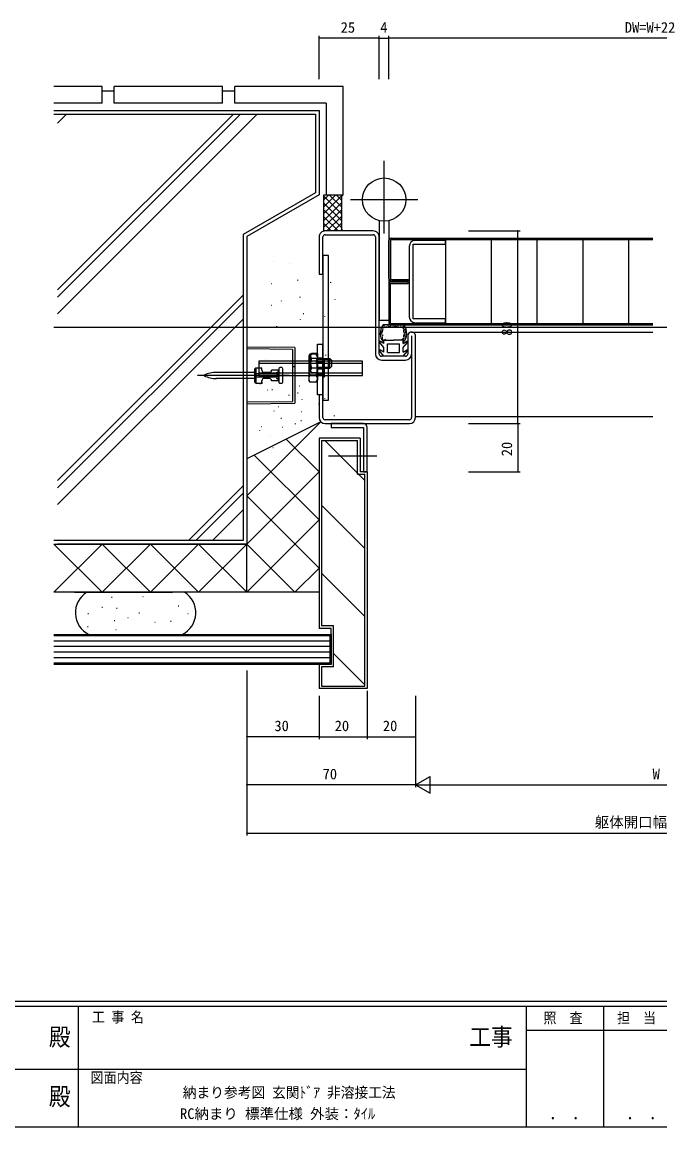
# Model space of a CAD drawing. Units: millimetres, scale not verified. Extents: x -1466 to 567, y -403 to 403.
# Drawn here: x -35.9 to 228.7, y -403 to 55.7 of the extents above; entities that cross this region are included whole.
import ezdxf
from ezdxf.enums import TextEntityAlignment as Align

# ---------------------------------------------------------------- set-up
doc = ezdxf.new("R2010")
doc.units = ezdxf.units.MM
doc.header["$LTSCALE"] = 2
for name, color, linetype in [('0-1_USER1', 3, 'Continuous'), ('0-2_YKK_11', 7, 'Continuous'), ('0-3_YKK_12', 2, 'Continuous'), ('0-4_YKK_13', 4, 'Continuous'), ('0-5_YKK_D', 6, 'Continuous'), ('0-6_YKK_ZWAK', 7, 'Continuous'), ('0-7_YSS_K', 3, 'Continuous')]:
    doc.layers.add(name, color=color, linetype=linetype)
doc.styles.add('ＭＳ ゴシック', font='')
doc.styles.get('ＭＳ ゴシック').set_extended_font_data('MS Gothic')

msp = doc.modelspace()

# ---------------------------------------------------------------- linework, layer by layer
at = {"layer": '0-2_YKK_11'}
for p, q in [((109.8, -31), (89.8, -31)), ((89.8, -32.6), (109.8, -32.6)), ((110.7, -33.5), (110.7, -82.1)), ((112.3, -82.1), (112.3, -33.5)), ((124.7, -37.4), (124.7, -66.6)), ((124.1, -74.6), (124.1, -82.1)), ((125.7, -74.6), (125.7, -108.5)), ((127.3, -108.5), (127.3, -74.6)), ((123.2, -83), (113.2, -83)), ((113.2, -84.6), (123.2, -84.6)), ((124.8, -109.4), (89.8, -109.4)), ((89.8, -111), (124.8, -111))]:
    msp.add_line(p, q, dxfattribs=at)
for points in [[(87.3, -33.5), (87.3, -49), (88.9, -49), (88.9, -33.5)], [(126.3, -67.5), (126.3, -36.5), (139.7, -36.5), (139.7, -34.9), (127.2, -34.9)], [(127.2, -69.1), (139.7, -69.1), (139.7, -67.5), (126.3, -67.5)], [(88.9, -108.5), (88.9, -99), (87.3, -99), (87.3, -108.5)], [(105.7, -111), (92.3, -111), (92.3, -112.6), (105.7, -112.6)], [(105.7, -112.6), (105.7, -131), (107.3, -131), (107.3, -112.6)]]:
    msp.add_lwpolyline(points, dxfattribs=at)
for centre, radius, start, end in [((89.8, -33.5), 2.5, 89.99998, 180.00002), ((109.8, -33.5), 2.5, 0, 90.00033), ((89.8, -33.5), 0.9, 89.99998, 180.00002), ((109.8, -33.5), 0.9, 0, 89.99998), ((127.2, -37.4), 2.5, 90.00001, 179.99999), ((127.2, -66.6), 2.5, 180.00001, 269.99999), ((125.7, -74.6), 1.6, 0, 180.00054), ((113.2, -82.1), 2.5, 180.00002, 270), ((113.2, -82.1), 0.9, 180.00002, 270), ((123.2, -82.1), 0.9, 270, 359.99901), ((123.2, -82.1), 2.5, 270, 0), ((89.8, -108.5), 2.5, 180.00002, 270), ((89.8, -108.5), 0.9, 180.00002, 270), ((124.8, -108.5), 0.9, 270, 0), ((124.8, -108.5), 2.5, 270, 0), ((105.7, -112.6), 1.6, 0, 90)]:
    msp.add_arc(centre, radius, start, end, dxfattribs=at)
at = {"layer": '0-3_YKK_12'}
for p, q in [((116.3, -34), (117.3, -34)), ((-22.7, -71), (477.3, -71)), ((125.7, -73), (225.8, -73)), ((127.3, -108), (225.8, -108))]:
    msp.add_line(p, q, dxfattribs=at)
at = {"layer": '0-4_YKK_13'}
for p, q in [((114.3, -32), (114.3, -1.863)), ((100.3, -18), (128.3, -18)), ((112.3, -26.775), (112.3, -68)), ((116.3, -26.775), (116.3, -68)), ((116.3, -50.8), (116.3, -35)), ((116.9, -34.6), (225.8, -34.6)), ((117.3, -34), (225.8, -34)), ((139.7, -34.6), (139.7, -69.4)), ((158.7, -34.6), (158.7, -69.4)), ((177.7, -34.6), (177.7, -69.4)), ((196.7, -34.6), (196.7, -69.4)), ((215.7, -34.6), (215.7, -69.4)), ((116.3, -53.2), (116.3, -69)), ((112.3, -68), (115.3, -68)), ((113.3, -68), (116.3, -68)), ((113.12, -72.992), (113.32, -72.992)), ((113.251, -72.598), (113.451, -72.598)), ((113.323, -73.183), (113.523, -73.183)), ((113.418, -72.002), (113.618, -72.002)), ((113.526, -72.73), (113.726, -72.73)), ((113.633, -71.525), (113.833, -71.525)), ((113.657, -72.229), (113.857, -72.229)), ((113.693, -71.99), (113.893, -71.99)), ((122.443, -70), (113.957, -70)), ((113.967, -70.785), (114.167, -70.785)), ((114.158, -71.084), (114.358, -71.084)), ((114.218, -70.153), (114.418, -70.153)), ((114.313, -70.702), (114.513, -70.702)), ((114.681, -71), (121.719, -71)), ((114.993, -70.498), (115.193, -70.498)), ((115.279, -70.784), (115.479, -70.784)), ((115.726, -70.301), (115.926, -70.301)), ((115.994, -70.569), (116.194, -70.569)), ((116.441, -70.587), (116.641, -70.587)), ((116.798, -70.355), (116.998, -70.355)), ((116.9, -69.4), (225.8, -69.4)), ((117.066, -70.498), (117.266, -70.498)), ((117.3, -70), (225.8, -70)), ((117.728, -70.73), (117.928, -70.73)), ((118.067, -70.319), (118.267, -70.319)), ((118.514, -70.73), (118.714, -70.73)), ((118.8, -70.391), (119, -70.391)), ((119.193, -70.677), (119.393, -70.677)), ((119.622, -70.534), (119.822, -70.534)), ((120.212, -70.48), (120.412, -70.48)), ((120.283, -70.873), (120.483, -70.873)), ((121.123, -70.409), (121.323, -70.409)), ((121.804, -70.034), (122.004, -70.034)), ((121.928, -70.694), (122.128, -70.694)), ((121.995, -71.143), (122.195, -71.143)), ((122.114, -70.797), (122.314, -70.797)), ((122.234, -70.296), (122.434, -70.296)), ((122.401, -71.382), (122.601, -71.382)), ((122.532, -70.905), (122.732, -70.905)), ((122.592, -72.3), (122.792, -72.3)), ((122.806, -71.919), (123.006, -71.919)), ((123.009, -72.634), (123.209, -72.634)), ((123.033, -73.052), (123.233, -73.052)), ((123.331, -73.195), (123.531, -73.195)), ((114.2, -79.4), (112.456, -77.321)), ((114.2, -77.781), (112.852, -76.879)), ((112.917, -74.388), (113.117, -74.388)), ((113.108, -73.756), (113.308, -73.756)), ((113.287, -73.779), (113.487, -73.779)), ((113.449, -74.803), (113.649, -74.803)), ((113.454, -74.471), (113.654, -74.471)), ((113.496, -75.225), (113.696, -75.225)), ((113.554, -75.613), (113.754, -75.613)), ((113.681, -74.304), (113.881, -74.304)), ((113.883, -76.234), (114.083, -76.234)), ((114.2, -76.3), (118.2, -76.3)), ((114.2, -77.781), (114.2, -76.3)), ((115.7, -77.8), (120.7, -77.8)), ((115.7, -81.5), (115.7, -77.8)), ((122.2, -76.3), (118.2, -76.3)), ((122.129, -75.964), (122.329, -75.964)), ((122.2, -77.781), (122.2, -76.3)), ((122.2, -77.781), (123.548, -76.879)), ((122.2, -79.4), (123.944, -77.321)), ((122.422, -75.636), (122.622, -75.636)), ((122.481, -76.34), (122.681, -76.34)), ((122.759, -74.376), (122.959, -74.376)), ((122.903, -75.46), (123.103, -75.46)), ((122.962, -74.897), (123.162, -74.897)), ((123.164, -73.875), (123.364, -73.875)), ((123.319, -74.483), (123.519, -74.483)), ((123.367, -73.732), (123.567, -73.732)), ((77.3, -79.386), (57.3, -79.211)), ((57.3, -79.211), (57.3, -102.746)), ((76.3, -80.177), (57.3, -80.011)), ((76.3, -80.177), (76.3, -101.78)), ((77.3, -79.386), (77.3, -102.571)), ((83.8, -82.424), (84.113, -81.882)), ((83.8, -89.424), (83.8, -82.424)), ((86.6, -81.882), (84.113, -81.882)), ((86.153, -82.206), (86.6, -82.98)), ((86.6, -78), (88.9, -78)), ((88.9, -99), (88.9, -78)), ((114.2, -83), (112.456, -80.921)), ((114.2, -81.381), (112.852, -80.479)), ((114.2, -81.381), (114.2, -79.4)), ((122.2, -81.381), (122.2, -79.4)), ((122.2, -81.381), (123.548, -80.479)), ((122.2, -83), (123.944, -80.921)), ((105.3, -86.086), (62.3, -86.086)), ((78.8, -85.924), (97.6, -85.924)), ((86.153, -85.093), (83.447, -85.093)), ((86.6, -83.903), (84.113, -83.903)), ((86.6, -82.98), (86.6, -92.98)), ((86.6, -83.75), (88.9, -83.75)), ((86.6, -84.304), (92.18, -84.304)), ((86.6, -84.964), (89.606, -84.964)), ((86.606, -85.464), (89.606, -85.464)), ((91.8, -87.924), (91.8, -83.924)), ((122.2, -83), (114.2, -83)), ((75.09, -91.011), (36.802, -91.011)), ((60.596, -89.711), (44.464, -89.711)), ((61.096, -87.811), (60.596, -88.311)), ((60.596, -93.711), (60.596, -88.311)), ((61.096, -87.811), (63.596, -87.811)), ((61.096, -87.811), (61.096, -94.211)), ((70.596, -90.261), (61.096, -90.261)), ((62.3, -89.914), (105.3, -89.914)), ((63.596, -88.811), (63.596, -87.811)), ((67.032, -89.711), (64.16, -89.711)), ((66.596, -89.811), (64.596, -89.811)), ((70.596, -88.761), (67.596, -88.761)), ((69.596, -89.711), (70.596, -89.711)), ((69.846, -90.261), (69.846, -91.761)), ((70.596, -88.261), (70.596, -93.761)), ((70.596, -93.261), (70.596, -88.761)), ((71.796, -87.761), (71.096, -87.761)), ((72.296, -93.761), (72.296, -88.261)), ((76.303, -87.311), (77.3, -87.311)), ((86.153, -90.867), (83.447, -90.867)), ((83.8, -89.424), (84.113, -89.965)), ((86.6, -87.944), (84.113, -87.944)), ((86.6, -87.544), (92.18, -87.544)), ((86.6, -88.25), (88.9, -88.25)), ((86.606, -90.464), (89.606, -90.464)), ((89.606, -90.964), (86.606, -90.964)), ((88.906, -91.564), (89.606, -91.564)), ((60.596, -92.311), (44.464, -92.311)), ((61.096, -94.211), (60.596, -93.711)), ((70.596, -91.761), (61.096, -91.761)), ((67.032, -92.311), (64.16, -92.311)), ((66.596, -92.211), (64.596, -92.211)), ((67.596, -93.211), (67.596, -93.261)), ((70.596, -93.261), (67.596, -93.261)), ((69.596, -92.311), (70.596, -92.311)), ((71.096, -94.261), (71.796, -94.261)), ((86.153, -93.753), (86.6, -92.98)), ((57.3, -101.946), (76.3, -101.78)), ((57.3, -102.746), (77.3, -102.571)), ((111.209, -124.5), (91.175, -124.5))]:
    msp.add_line(p, q, dxfattribs=at)
for points in [[(116.9, -34.6), (116.9, -51.2), (124.3, -51.2)], [(116.9, -69.4), (116.9, -52.8), (124.3, -52.8)], [(124.3, -51.2), (124.3, -51.8), (117.3, -51.8)], [(124.3, -52.8), (124.3, -52.2), (117.3, -52.2)], [(121.775, -75.889), (122.169, -75.698), (122.46, -75.47), (122.547, -75.172), (122.461, -74.806), (122.404, -74.421), (122.555, -74.068), (122.802, -73.75), (122.894, -73.45), (122.476, -72.821), (122.418, -72.446), (122.523, -72.052), (122.548, -71.716), (122.312, -71.488), (121.958, -71.287), (121.719, -71)], [(115.7, -81.5), (120.7, -81.5), (120.7, -77.8)], [(86.153, -82.206), (83.447, -82.206), (83, -82.98), (83, -92.98)], [(86.6, -81.882), (86.6, -89.965), (84.113, -89.965)], [(88.9, -99), (86.6, -99), (86.6, -78)], [(86.6, -83.924), (91.8, -83.924), (92.6, -84.724)], [(86.6, -87.924), (91.8, -87.924), (92.6, -87.124), (92.6, -84.724)], [(89.606, -91.564), (89.606, -84.364), (88.906, -84.364)], [(61.096, -94.211), (63.596, -94.211), (63.596, -93.211)], [(86.153, -93.753), (83.447, -93.753), (83, -92.98)]]:
    msp.add_lwpolyline(points, dxfattribs=at)
for points in [[(88.9, -41.25), (88.9, -101.25), (91.2, -101.25), (91.2, -41.25)], [(105.3, -85), (62.3, -85), (62.3, -91), (105.3, -91)]]:
    msp.add_lwpolyline(points, close=True, dxfattribs=at)
msp.add_circle((114.3, -18), 9, dxfattribs=at)
for centre, radius, start, end in [((117.3, -35), 1, 90, 180), ((117.3, -50.8), 1, 180, 270), ((117.3, -53.2), 1, 90, 180), ((118.2, -73.5), 5.5, 140.48036, 223.34175), ((117.3, -69), 1, 180, 270), ((118.2, -73.5), 5.5, 316.65824, 39.51963), ((112.686, -77.129), 0.3, 56.21114, 220.00244), ((118.2, -73.5), 4.3, 213.7499, 220.62928), ((118.2, -73.5), 4.3, 319.37051, 326.2499), ((123.714, -77.129), 0.3, 319.99756, 123.78886), ((85.556, -83.65), 2.556, 145.61575, 214.38425), ((85.589, -82.893), 1.789, 145.61575, 214.38425), ((84.044, -83.65), 2.556, 325.61575, 34.38425), ((112.686, -80.729), 0.3, 56.21114, 220.00244), ((123.714, -80.729), 0.3, 319.99756, 123.78886), ((92.553, -87.98), 9.553, 162.41205, 197.58795), ((90.487, -85.924), 6.687, 162.41205, 197.58795), ((77.047, -87.98), 9.553, 342.41205, 17.58795), ((39.698, -91.011), 0.1, 117.65841, 242.34164), ((44.575, -100.317), 10.607, 89.40046, 117.65841), ((44.575, -81.705), 10.607, 242.34164, 270.59959), ((64.596, -88.811), 1, 180.00002, 270.00002), ((66.596, -88.811), 1, 270.00002, 0.00002), ((69.596, -88.711), 1, 270.00002, 0.00002), ((71.096, -88.261), 0.5, 90.00002, 180.00002), ((71.796, -88.261), 0.5, 0.00002, 90.00002), ((85.556, -92.31), 2.556, 145.61575, 214.38425), ((85.589, -88.955), 1.789, 145.61575, 214.38425), ((84.044, -92.31), 2.556, 325.61575, 34.38425), ((64.596, -93.211), 1, 90.00002, 180.00002), ((66.596, -93.211), 1, 0.00002, 90.00002), ((69.596, -93.311), 1, 0.00002, 90.00002), ((71.096, -93.761), 0.5, 180.00002, 270.00002), ((71.796, -93.761), 0.5, 270.00002, 0.00002)]:
    msp.add_arc(centre, radius, start, end, dxfattribs=at)
at = {"layer": '0-5_YKK_D'}
for p, q in [((87.3, 31.998), (87.3, 49.998)), ((112.3, 48.998), (87.3, 48.998)), ((112.3, 31.998), (112.3, 49.998)), ((112.3, 31.998), (112.3, 49.998)), ((112.3, 48.998), (116.3, 48.998)), ((116.3, 46.998), (116.3, 49.998)), ((116.3, 31.998), (116.3, 49.998)), ((338.3, 48.998), (116.3, 48.998)), ((149.29, -31), (170.7, -31)), ((169.7, -31), (169.7, -111)), ((149.29, -111), (170.7, -111)), ((149.29, -111.001), (170.717, -111.002)), ((169.717, -111.002), (169.716, -131.003)), ((149.29, -131.002), (170.716, -131.003)), ((57.3, -213.5), (57.3, -282)), ((57.3, -224), (57.3, -262)), ((57.3, -224), (57.3, -242)), ((87.3, -224), (87.3, -242)), ((87.3, -224), (87.3, -242)), ((107.3, -222), (107.3, -242)), ((107.3, -222), (107.3, -242)), ((127.3, -224), (127.3, -262)), ((127.3, -224), (127.3, -262)), ((127.3, -224), (127.3, -242)), ((87.3, -241), (57.3, -241)), ((87.3, -241), (107.3, -241)), ((107.3, -241), (127.3, -241)), ((127.3, -261), (57.3, -261)), ((127.3, -261), (133.362, -257.5)), ((127.3, -261), (133.362, -264.5)), ((127.3, -261), (139.424, -261)), ((133.362, -264.5), (133.362, -257.5)), ((134.3, -261), (320.3, -261)), ((57.3, -281), (397.3, -281))]:
    msp.add_line(p, q, dxfattribs=at)
for centre, start, end in [((87.3, 48.998), 0.00003, 180.00003), ((87.3, 48.998), 180.00003, 0.00003), ((112.3, 48.998), 0.00003, 180.00003), ((112.3, 48.998), 0, 180), ((112.3, 48.998), 180.00003, 0.00003), ((112.3, 48.998), 180, 0), ((116.3, 48.998), 0, 180), ((116.3, 48.998), 0, 180), ((116.3, 48.998), 180, 0), ((116.3, 48.998), 180, 0), ((169.7, -31), 90, 270), ((169.7, -31), 270, 90), ((169.7, -111), 90, 270), ((169.717, -111.002), 89.99717, 269.99717), ((169.7, -111), 270, 90), ((169.717, -111.002), 269.99717, 89.99717), ((169.716, -131.003), 89.99717, 269.99717), ((169.716, -131.003), 269.99717, 89.99717), ((57.3, -241), 0, 180), ((57.3, -241), 180, 0), ((87.3, -241), 0, 180), ((87.3, -241), 0, 180), ((87.3, -241), 180, 0), ((87.3, -241), 180, 0), ((107.3, -241), 0, 180), ((107.3, -241), 0, 180), ((107.3, -241), 180, 0), ((107.3, -241), 180, 0), ((127.3, -241), 0, 180), ((127.3, -241), 180, 0), ((57.3, -261), 0, 180), ((57.3, -261), 180, 0), ((57.3, -281), 0, 180), ((57.3, -281), 180, 0)]:
    msp.add_arc(centre, 0.106, start, end, dxfattribs=at)
at = {"layer": '0-6_YKK_ZWAK'}
for p, q in [((537.3, -351), (-562.7, -351)), ((483.3, -353), (-562.7, -353)), ((-12.7, -353), (-12.7, -403)), ((173.3, -353), (173.3, -403)), ((205.3, -353), (205.3, -403)), ((270.706, -362.999), (173.3, -362.999)), ((-194.7, -378.999), (-10.7, -378.999)), ((-10.7, -378.999), (173.3, -378.999)), ((-562.7, -403), (483.3, -403))]:
    msp.add_line(p, q, dxfattribs=at)
at = {"layer": '0-7_YSS_K'}
for p, q in [((-2.7, 28.998), (-22.7, 28.998)), ((-2.7, 21.998), (-2.7, 28.998)), ((47.3, 28.998), (2.3, 28.998)), ((2.3, 21.998), (2.3, 28.998)), ((47.3, 21.998), (47.3, 28.998)), ((97.3, 28.998), (52.3, 28.998)), ((52.3, 21.998), (52.3, 28.998)), ((97.3, -16.002), (97.3, 28.998)), ((2.3, 26.998), (-2.7, 26.998)), ((52.3, 26.998), (47.3, 26.998)), ((-2.7, 21.998), (-22.7, 21.998)), ((47.3, 21.998), (2.3, 21.998)), ((90.3, 21.998), (52.3, 21.998)), ((90.3, 21.998), (90.3, -16.002)), ((-21.2, -55.483), (51.783, 17.5)), ((-21.2, -58.453), (54.753, 17.5)), ((-21.2, 13.813), (-17.513, 17.5)), ((-21.2, -65.383), (61.683, 17.5)), ((89.3, -18.112), (91.412, -16)), ((89.3, -20.941), (94.241, -16)), ((89.3, -23.769), (97.069, -16)), ((89.3, -16.6), (96.55, -23.85)), ((90.3, -16.002), (97.3, -16.002)), ((91.528, -16), (96.55, -21.022)), ((94.357, -16), (96.55, -18.193)), ((97.185, -16), (97.243, -16.057)), ((89.3, -26.598), (96.55, -19.348)), ((89.3, -19.428), (96.55, -26.678)), ((89.3, -29.426), (96.55, -22.176)), ((89.3, -22.257), (96.55, -29.507)), ((89.3, -25.085), (95.215, -31)), ((90.554, -31), (96.55, -25.004)), ((89.3, -27.914), (92.386, -31)), ((89.3, -30.742), (89.558, -31)), ((93.383, -31), (96.55, -27.833)), ((96.211, -31), (96.756, -30.456)), ((68.295, -43.543), (68.195, -43.543)), ((75.085, -44.366), (74.985, -44.366)), ((67.724, -52.896), (67.524, -52.896)), ((78.322, -51.359), (78.322, -51.559)), ((92.039, -52.311), (92.039, -52.511)), ((-21.2, -134.679), (55.8, -57.679)), ((79.257, -58.377), (79.257, -58.577)), ((93.814, -59.321), (93.814, -59.521)), ((-21.2, -137.649), (55.8, -60.649)), ((67.724, -61.985), (67.524, -61.985)), ((71.538, -60.014), (71.538, -60.214)), ((-21.2, -144.579), (55.8, -67.579)), ((79.491, -67.734), (79.491, -67.934)), ((80.962, -65.344), (80.762, -65.344)), ((89.555, -66.508), (89.555, -66.708)), ((69.666, -70.541), (69.666, -70.741)), ((88.845, -74.227), (88.845, -74.427)), ((68.707, -79.732), (68.607, -79.732)), ((89.91, -82.479), (89.91, -82.679)), ((65.003, -84.256), (64.903, -84.256)), ((89.555, -91.175), (89.555, -91.375)), ((62.795, -94.402), (62.795, -94.602)), ((63.97, -94.191), (63.77, -94.191)), ((79.184, -95.377), (78.984, -95.377)), ((65.945, -97.155), (65.745, -97.155)), ((67.921, -96.957), (67.721, -96.957)), ((74.813, -99.08), (74.813, -99.28)), ((78.591, -98.34), (78.391, -98.34)), ((89.555, -100.403), (89.555, -100.603)), ((70.49, -104.07), (70.29, -104.07)), ((80.193, -100.952), (80.193, -101.152)), ((87.128, -102.729), (87.128, -102.929)), ((68.497, -105.63), (68.497, -105.83)), ((71.675, -108.812), (71.475, -108.812)), ((79.974, -109.8), (79.774, -109.8)), ((80.024, -106.114), (79.924, -106.114)), ((93.548, -107.679), (93.548, -107.879)), ((88.032, -110.268), (57.3, -125.573)), ((88.029, -110.269), (57.3, -140.999)), ((62.561, -113.818), (62.561, -114.018)), ((63.575, -112.369), (63.375, -112.369)), ((72.268, -112.566), (72.068, -112.566)), ((77.386, -111.011), (77.386, -111.211)), ((67.061, -116.332), (66.961, -116.332)), ((67.061, -116.332), (66.961, -116.332)), ((87.3, -131), (73.839, -117.539)), ((87.3, -117), (87.3, -196)), ((104.3, -117), (87.3, -117)), ((88.3, -118), (88.3, -195)), ((88.3, -118), (103.3, -118)), ((89.722, -118), (106.3, -134.579)), ((103.3, -132), (103.3, -118)), ((104.3, -117), (104.3, -131)), ((68.316, -121.062), (68.116, -121.062)), ((87.3, -151), (60.378, -124.078)), ((87.3, -130.999), (57.3, -161)), ((103.3, -132), (106.3, -132)), ((107.3, -131), (104.3, -131)), ((106.3, -220), (106.3, -132)), ((107.3, -131), (107.3, -221)), ((33.175, -159.5), (55.8, -136.875)), ((36.145, -159.5), (55.8, -139.845)), ((87.3, -171), (57.3, -141)), ((43.075, -159.5), (55.8, -146.775)), ((88.3, -144.863), (106.3, -162.863)), ((87.3, -150.999), (57.3, -181)), ((-2.7, -161), (-22.7, -181)), ((-2.7, -181), (-22.7, -161)), ((-22.7, -161), (57.3, -161)), ((17.3, -161), (-2.7, -181)), ((17.3, -181), (-2.7, -161)), ((37.3, -161), (17.3, -181)), ((37.3, -181), (17.3, -161)), ((57.3, -181), (37.3, -161)), ((57.3, -161), (37.3, -181)), ((57.3, -181), (57.3, -161)), ((77.3, -180.999), (57.3, -161)), ((87.3, -170.999), (77.3, -181)), ((88.3, -173.147), (106.3, -191.147)), ((57.3, -181), (-22.7, -181)), ((-14.114, -181), (26.421, -181)), ((1.429, -183.154), (1.229, -183.154)), ((14.339, -182.91), (14.139, -182.91)), ((87.3, -181), (57.3, -181)), ((-2.583, -187.294), (-2.783, -187.294)), ((3.506, -187.781), (3.306, -187.781)), ((29.081, -186.807), (28.881, -186.807)), ((-8.429, -189.974), (-8.629, -189.974)), ((8.134, -191.678), (7.934, -191.678)), ((12.762, -189.73), (12.562, -189.73)), ((32.979, -189.974), (32.779, -189.974)), ((-8.557, -195.332), (-8.757, -195.332)), ((2.532, -192.896), (2.332, -192.896)), ((3.134, -196.55), (2.934, -196.55)), ((19.339, -193.627), (19.139, -193.627)), ((25.915, -193.14), (25.715, -193.14)), ((92.3, -196), (87.3, -196)), ((93.3, -195), (88.3, -195)), ((92.3, -211), (92.3, -196)), ((93.3, -212), (93.3, -195)), ((91.8, -201.3), (-22.7, -201.3)), ((-11.969, -199), (24.276, -199)), ((91.8, -203.6), (-22.7, -203.6)), ((91.8, -205.9), (-22.7, -205.9)), ((91.8, -208.2), (-22.7, -208.2)), ((87.3, -211), (87.3, -221)), ((92.3, -211), (87.3, -211)), ((93.3, -206.432), (106.3, -219.432)), ((88.3, -212), (88.3, -220)), ((93.3, -212), (88.3, -212)), ((88.3, -220), (106.3, -220)), ((107.3, -221), (87.3, -221))]:
    msp.add_line(p, q, dxfattribs=at)
for points in [[(-22.7, 19), (87.3, 19), (87.3, -16), (57.3, -33.321), (57.3, -161), (-21.2, -161)], [(-22.7, 17.5), (85.8, 17.5), (85.8, -15.134), (55.8, -32.455), (55.8, -159.5), (-22.7, -159.5)], [(97.3, -16), (96.55, -16.75), (96.55, -30.25), (97.3, -31)], [(-22.7, -198.5), (92.3, -198.5), (92.3, -211), (-22.7, -211)], [(-22.7, -199), (91.8, -199), (91.8, -210.5), (-22.7, -210.5)]]:
    msp.add_lwpolyline(points, dxfattribs=at)
msp.add_lwpolyline([(97.3, -16), (96.55, -16.75), (96.55, -30.25), (97.3, -31), (89.3, -31), (89.3, -16)], close=True, dxfattribs=at)
for centre, start, end in [((-3.846, -189.5), 121.78833, 244.16015), ((26.154, -189.5), 295.83985, 58.21167)]:
    msp.add_arc(centre, 10, start, end, dxfattribs=at)

# ---------------------------------------------------------------- texts
at = {"layer": '0-1_USER1', "style": 'ＭＳ ゴシック', "width": 0.95}
msp.add_text('納まり参考図 玄関ﾄﾞｱ 非溶接工法', height=4.399, dxfattribs=at).set_placement((30.73, -392.213), align=Align.BOTTOM_LEFT)
at = {"layer": '0-1_USER1', "style": 'ＭＳ ゴシック'}
msp.add_text('RC納まり 標準仕様 外装：ﾀｲﾙ ', height=4.399, dxfattribs=at).set_placement((29.61, -401.035), align=Align.BOTTOM_LEFT)
at = {"layer": '0-5_YKK_D', "style": 'ＭＳ ゴシック'}
for s, p in [('25', (96.28, 49.998)), ('4', (112.7, 49.998)), ('DW=W+22', (214.18, 49.998)), ('30', (68.78, -240)), ('20', (93.78, -240)), ('20', (113.78, -240)), ('70', (88.78, -260)), ('W', (225.7, -260)), ('躯体開口幅=W+140', (201.7, -280))]:
    msp.add_text(s, height=4.399, dxfattribs=at).set_placement(p, align=Align.BOTTOM_LEFT)
for s, rotation, p in [('80', 90, (168.7, -74.52)), ('20', 89.997, (168.717, -124.523))]:
    msp.add_text(s, height=4.399, rotation=rotation, dxfattribs=at).set_placement(p, align=Align.BOTTOM_LEFT)
at = {"layer": '0-6_YKK_ZWAK', "style": 'ＭＳ ゴシック', "width": 0.9}
for s, height, p in [('工 事 名', 4.399, (-6.968, -360.904)), ('照  査', 4.399, (180.427, -361.258)), ('担  当', 4.399, (210.949, -361.258)), ('殿', 7.331, (-24.817, -371.509)), ('工事', 7.331, (149.631, -371.509)), ('図面内容', 4.399, (-7.532, -386.069)), ('殿', 7.331, (-24.817, -396.254)), (' ． ．', 5.132, (179.664, -401.494)), (' ． ．', 5.132, (211.664, -401.494))]:
    msp.add_text(s, height=height, dxfattribs=at).set_placement(p, align=Align.BOTTOM_LEFT)

doc.saveas('drawing.dxf')
